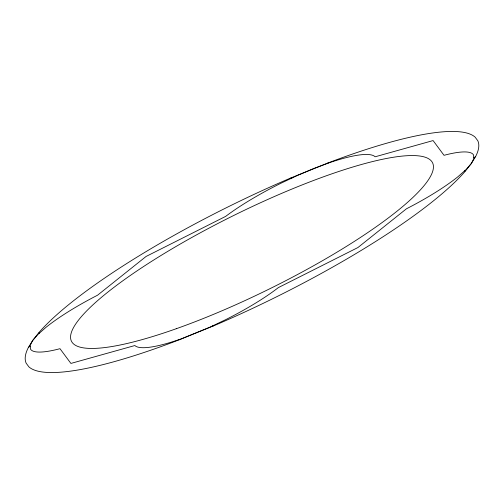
<?xml version="1.0" encoding="UTF-8"?>
<svg xmlns="http://www.w3.org/2000/svg" width="504" height="504" viewBox="0 0 504 504"><rect width="100%" height="100%" fill="white"/><g stroke="black" fill="none" stroke-linecap="round" stroke-linejoin="round"><path stroke-width="0.76" d="M28.426 347.376L32.596 340.584L38.443 333.125A251.729 51.049 -26.3 0 1 290.121 178.258L328.369 162.817A251.729 51.049 -26.3 0 1 475.133 137.157L477.824 140.786A251.729 51.049 -26.3 0 1 475.574 156.624L471.404 163.416L465.557 170.875A251.729 51.049 -26.3 0 1 213.879 325.741L175.631 341.183A251.729 51.049 -26.3 0 1 28.867 366.843L26.176 363.214A251.729 51.049 -26.3 0 1 28.426 347.376L30.196 346.223M473.804 157.777L475.574 156.624M178.952 339.879L209.847 327.209L225.351 319.82A90.449 18.346 -26.3 0 0 278.384 287.589L357.922 247.54L406.432 208.801A90.449 18.346 -26.3 0 0 458.06 176.627L466.061 169.558L471.404 163.416L473.886 158.42L473.426 154.766A90.449 18.346 -26.3 0 0 444.018 155.314L433.094 140.572L375.127 156.788A95.426 19.354 -26.3 0 0 328.74 162.937L313.69 168.544L297.82 175.266L281.686 182.864A95.426 19.354 -26.3 0 0 225.616 216.411L146.078 256.46L97.568 295.199A90.449 18.346 -26.3 0 0 45.94 327.373L37.939 334.442L32.596 340.584L30.114 345.58L30.574 349.234A90.449 18.346 -26.3 0 0 59.982 348.686L70.906 363.428L134.877 345.53A90.399 18.333 -26.3 0 0 179.909 339.293L179.972 339.268M327.159 163.523L328.369 162.817M290.121 178.258L291.948 178.032M212.587 325.905L213.879 325.741M464.65 170.806L465.557 170.875M38.443 333.125L39.35 333.194M176.249 328.728A201.386 40.837 -26.3 0 0 432.659 163.031A201.386 40.837 -26.3 0 0 147.092 264.241A201.386 40.837 -26.3 0 0 176.249 328.728"/></g></svg>
